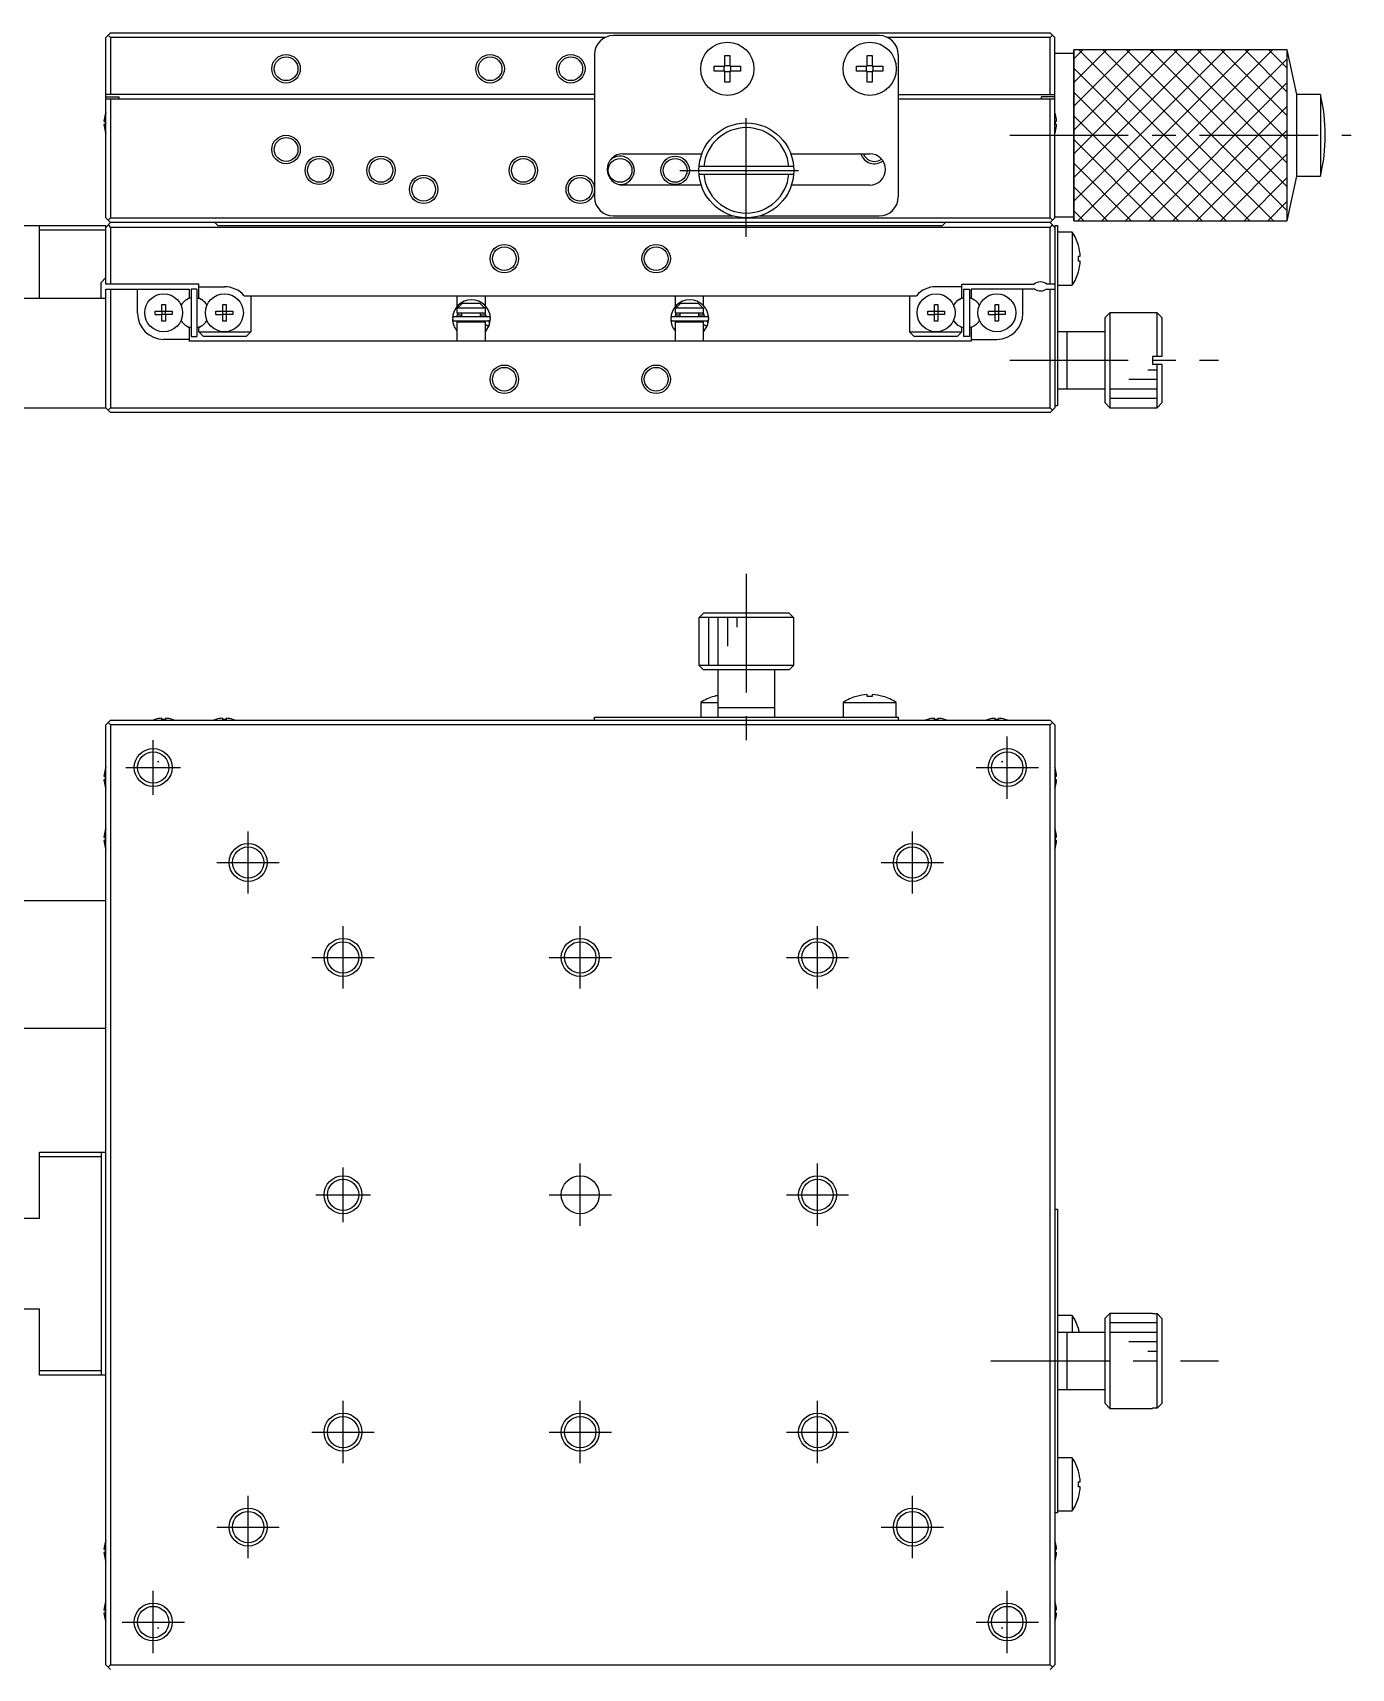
# Model space of a CAD drawing. Extents: x -65 to 387, y 28 to 307.
# Drawn here: x 17.1 to 156, y 134.7 to 307 of the extents above; entities that cross this region are included whole.
import ezdxf

# ---------------------------------------------------------------- set-up
doc = ezdxf.new("R2010")
doc.units = 0
doc.header["$LTSCALE"] = 10
doc.linetypes.add('CENTER', pattern=[2, 1.25, -0.25, 0.25, -0.25])
doc.linetypes.add('DASHED', pattern=[3.5, 2, -1.5])
doc.layers.get('0').update_dxf_attribs({"linetype": 'CONTINUOUS'})
doc.layers.add('CENTER', color=1, linetype='CENTER')

msp = doc.modelspace()

# ---------------------------------------------------------------- linework, layer by layer
at = {"color": 7, "linetype": 'CONTINUOUS'}
for p, q in [((24.75, 306.5), (25.25, 307)), ((25, 306.75), (25.25, 306.5)), ((25.25, 307), (124.25, 307)), ((106.25, 306.7), (78.25, 306.7)), ((124.25, 307), (124.75, 306.5)), ((124.25, 306.5), (124.5, 306.75)), ((24.75, 287.5), (24.75, 306.5)), ((25.25, 306.5), (25.25, 300.5)), ((77.37822, 306.5), (25.25, 306.5)), ((124.25, 306.5), (107.12178, 306.5)), ((124.25, 300.5), (124.25, 306.5)), ((124.75, 287.5), (124.75, 306.5)), ((149.25, 305.2), (126.75, 305.2)), ((126.75, 287.2), (126.75, 305.2)), ((150.25, 300.5), (149.25, 305.2)), ((149.25, 287.2), (149.25, 305.2)), ((76.25, 304.7), (76.25, 289.7)), ((88.850861, 302.94), (88.850861, 303.46)), ((88.850861, 303.46), (89.99, 303.46)), ((89.920558, 302.94), (89.920558, 303.46)), ((89.99, 304.599139), (90.51, 304.599139)), ((89.99, 303.46), (89.99, 304.599139)), ((89.99, 303.529442), (90.51, 303.529442)), ((90.51, 304.599139), (90.51, 303.46)), ((90.51, 303.46), (91.649139, 303.46)), ((90.579442, 303.46), (90.579442, 302.94)), ((91.649139, 303.46), (91.649139, 302.94)), ((103.850861, 302.94), (103.850861, 303.46)), ((103.850861, 303.46), (104.99, 303.46)), ((104.920558, 302.94), (104.920558, 303.46)), ((104.99, 304.599139), (105.51, 304.599139)), ((104.99, 303.46), (104.99, 304.599139)), ((104.99, 303.529442), (105.51, 303.529442)), ((105.51, 304.599139), (105.51, 303.46)), ((105.51, 303.46), (106.649139, 303.46)), ((105.579442, 303.46), (105.579442, 302.94)), ((106.649139, 303.46), (106.649139, 302.94)), ((108.25, 304.7), (108.25, 289.7)), ((126.75, 304.8), (124.75, 304.8)), ((89.99, 302.94), (88.850861, 302.94)), ((89.99, 301.800861), (89.99, 302.94)), ((90.51, 302.870558), (89.99, 302.870558)), ((90.51, 301.800861), (89.99, 301.800861)), ((90.51, 302.94), (90.51, 301.800861)), ((91.649139, 302.94), (90.51, 302.94)), ((104.99, 302.94), (103.850861, 302.94)), ((104.99, 301.800861), (104.99, 302.94)), ((105.51, 302.870558), (104.99, 302.870558)), ((105.51, 301.800861), (104.99, 301.800861)), ((105.51, 302.94), (105.51, 301.800861)), ((106.649139, 302.94), (105.51, 302.94)), ((76.25, 300.5), (24.75, 300.5)), ((24.75, 300.25), (26.15, 300.25)), ((76.25, 300), (24.75, 300)), ((25.25, 300), (25.25, 287.5)), ((26.15, 300), (26.15, 300.25)), ((108.25, 300.5), (124.75, 300.5)), ((124.75, 300), (108.25, 300)), ((124.75, 300.25), (123.35, 300.25)), ((123.35, 300), (123.35, 300.25)), ((124.25, 287.5), (124.25, 300)), ((152.75, 300.5), (150.25, 300.5)), ((150.25, 291.9), (150.25, 300.5)), ((152.75, 300.5), (152.75, 291.9)), ((24.675856, 298.388616), (24.680478, 298.386361)), ((124.819522, 298.386361), (124.824144, 298.388616)), ((24.560141, 297.68), (24.680478, 297.68)), ((24.680478, 297.32), (24.560141, 297.32)), ((24.680478, 296.613639), (24.675856, 296.611384)), ((24.680478, 297.68), (24.680478, 297.32)), ((124.819522, 297.68), (124.939859, 297.68)), ((124.819522, 297.32), (124.819522, 297.68)), ((124.939859, 297.32), (124.819522, 297.32)), ((124.824144, 296.611384), (124.819522, 296.613639)), ((79.25, 294.25), (87.566252, 294.25)), ((97.233974, 292.9), (87.266026, 292.9)), ((96.933748, 294.25), (105.25, 294.25)), ((87.266026, 292.1), (97.233974, 292.1)), ((149.25, 287.2), (150.25, 291.9)), ((150.25, 291.9), (152.75, 291.9)), ((87.496317, 290.95), (79.25, 290.95)), ((105.25, 290.95), (97.003683, 290.95)), ((78.25, 287.7), (90.85, 287.7)), ((93.65, 287.7), (106.25, 287.7)), ((3.75, 286.7), (24.75, 286.7)), ((17.75, 279), (17.75, 286.7)), ((24.75, 286.2), (17.75, 286.2)), ((25.25, 287), (24.75, 287.5)), ((24.75, 286.5), (25.25, 287)), ((24.75, 280.5), (24.75, 286.7)), ((25.25, 287.5), (25, 287.25)), ((25, 286.75), (25.25, 286.5)), ((25.25, 287.5), (124.25, 287.5)), ((124.25, 287), (25.25, 287)), ((25.25, 286.5), (25.25, 280.5)), ((124.25, 286.5), (25.25, 286.5)), ((36.6, 286.65), (36.25, 287)), ((112.9, 286.65), (36.6, 286.65)), ((113.25, 287), (112.9, 286.65)), ((124.5, 287.25), (124.25, 287.5)), ((124.75, 287.5), (124.25, 287)), ((124.75, 286.5), (124.25, 287)), ((124.25, 286.5), (124.5, 286.75)), ((124.25, 280.5), (124.25, 286.5)), ((124.75, 287.6), (126.75, 287.6)), ((124.75, 286.7), (125.05, 286.7)), ((124.75, 286.7), (124.75, 267.5)), ((125.05, 286.7), (125.05, 267.7)), ((126.592463, 286), (125.05, 286)), ((126.592463, 286), (126.592463, 280.4)), ((126.75, 287.2), (149.25, 287.2)), ((127.243205, 284.599139), (127.249373, 284.602148)), ((127.243205, 282.94), (127.243205, 283.46)), ((127.243205, 283.46), (127.436462, 283.46)), ((127.436462, 282.94), (127.243205, 282.94)), ((24.25, 280.7), (24.75, 281.2)), ((127.249373, 281.797852), (127.243205, 281.800861)), ((24.25, 279), (24.25, 280.7)), ((34.55, 280.5), (24.75, 280.5)), ((24.75, 267.5), (24.75, 280)), ((24.75, 280), (33.55, 280)), ((25.25, 280), (25.25, 267.5)), ((28.1, 277.45), (28.1, 280)), ((33.55, 280), (33.55, 279.044412)), ((34.35, 280), (33.75, 280)), ((33.75, 280), (33.75, 275)), ((34.35, 280), (34.35, 275)), ((34.55, 279.044412), (34.55, 280.5)), ((34.55, 280.25), (37.25, 280.25)), ((39.329062, 279.3), (110.170938, 279.3)), ((40.05, 279.3), (40.05, 275.5)), ((61.75, 279.3), (61.75, 278.137882)), ((64.75, 278.231512), (64.75, 279.3)), ((84.75, 279.3), (84.75, 278.137882)), ((87.75, 278.231512), (87.75, 279.3)), ((109.45, 279.3), (109.45, 275.5)), ((114.95, 280.25), (112.25, 280.25)), ((114.95, 280.5), (122.588562, 280.5)), ((114.95, 279.044412), (114.95, 280.5)), ((115.15, 280), (115.15, 275)), ((115.15, 280), (115.75, 280)), ((115.75, 280), (115.75, 275)), ((115.95, 280), (115.95, 279.044412)), ((122.65, 280), (115.95, 280)), ((121.4, 277.45), (121.4, 280)), ((123.85, 280), (124.75, 280)), ((124.75, 280.5), (123.911438, 280.5)), ((124.25, 267.5), (124.25, 280)), ((125.05, 280.4), (126.592463, 280.4)), ((24.75, 279), (3.75, 279)), ((29.963639, 277.68), (30.67, 277.68)), ((29.963639, 277.32), (29.963639, 277.68)), ((30.67, 278.386361), (31.03, 278.386361)), ((30.67, 277.68), (30.67, 278.386361)), ((30.680372, 277.669628), (30.67, 277.68)), ((30.680372, 277.669628), (31.019628, 277.669628)), ((30.680372, 277.330372), (30.680372, 277.669628)), ((31.019628, 277.669628), (31.03, 277.68)), ((31.019628, 277.669628), (31.019628, 277.330372)), ((31.03, 278.386361), (31.03, 277.68)), ((31.03, 277.68), (31.736361, 277.68)), ((31.736361, 277.68), (31.736361, 277.32)), ((33.55, 279.044412), (33.25625, 278.874815)), ((34.84375, 278.874815), (34.55, 279.044412)), ((36.363639, 277.68), (37.07, 277.68)), ((36.363639, 277.32), (36.363639, 277.68)), ((37.07, 278.386361), (37.43, 278.386361)), ((37.07, 277.68), (37.07, 278.386361)), ((37.080372, 277.669628), (37.07, 277.68)), ((37.080372, 277.669628), (37.419628, 277.669628)), ((37.080372, 277.330372), (37.080372, 277.669628)), ((37.419628, 277.669628), (37.43, 277.68)), ((37.419628, 277.669628), (37.419628, 277.330372)), ((37.43, 278.386361), (37.43, 277.68)), ((37.43, 277.68), (38.136361, 277.68)), ((38.136361, 277.68), (38.136361, 277.32)), ((61.75, 278), (61.75, 277.5)), ((64.75, 278), (61.75, 278)), ((61.75, 277.5), (64.75, 277.5)), ((61.75729, 277.090249), (61.876509, 277.500129)), ((61.804317, 278), (62.333485, 278.5)), ((62.25, 277.5), (62.25, 277.090184)), ((62.333485, 278.5), (64.166515, 278.5)), ((64.166515, 278.5), (64.695683, 278)), ((64.25, 277.090184), (64.25, 277.5)), ((64.705309, 277.500175), (64.825193, 277.09024)), ((64.75, 277.5), (64.75, 278)), ((64.75, 277.3), (64.75, 277.388436)), ((84.75, 278), (84.75, 277.5)), ((87.75, 278), (84.75, 278)), ((84.75, 277.5), (87.75, 277.5)), ((84.75729, 277.090249), (84.876509, 277.500129)), ((84.804317, 278), (85.333485, 278.5)), ((85.25, 277.5), (85.25, 277.090184)), ((85.333485, 278.5), (87.166515, 278.5)), ((87.166515, 278.5), (87.695683, 278)), ((87.25, 277.090184), (87.25, 277.5)), ((87.705309, 277.500175), (87.825193, 277.09024)), ((87.75, 277.5), (87.75, 278)), ((87.75, 277.3), (87.75, 277.388436)), ((111.363639, 277.68), (112.07, 277.68)), ((111.363639, 277.32), (111.363639, 277.68)), ((112.07, 278.386361), (112.43, 278.386361)), ((112.07, 277.68), (112.07, 278.386361)), ((112.080372, 277.669628), (112.07, 277.68)), ((112.080372, 277.669628), (112.419628, 277.669628)), ((112.080372, 277.330372), (112.080372, 277.669628)), ((112.419628, 277.669628), (112.43, 277.68)), ((112.419628, 277.669628), (112.419628, 277.330372)), ((112.43, 278.386361), (112.43, 277.68)), ((112.43, 277.68), (113.136361, 277.68)), ((113.136361, 277.68), (113.136361, 277.32)), ((114.65625, 278.874815), (114.95, 279.044412)), ((115.95, 279.044412), (116.24375, 278.874815)), ((117.763639, 277.68), (118.47, 277.68)), ((117.763639, 277.32), (117.763639, 277.68)), ((118.47, 278.386361), (118.83, 278.386361)), ((118.47, 277.68), (118.47, 278.386361)), ((118.480372, 277.669628), (118.47, 277.68)), ((118.480372, 277.669628), (118.819628, 277.669628)), ((118.480372, 277.330372), (118.480372, 277.669628)), ((118.819628, 277.669628), (118.83, 277.68)), ((118.819628, 277.669628), (118.819628, 277.330372)), ((118.83, 278.386361), (118.83, 277.68)), ((118.83, 277.68), (119.536361, 277.68)), ((119.536361, 277.68), (119.536361, 277.32)), ((130.55, 277.5), (130.05, 277)), ((135.55, 277.5), (130.55, 277.5)), ((130.55, 277.5), (130.55, 267.5)), ((135.55, 272.9), (135.55, 277.5)), ((136.05, 277), (135.55, 277.5)), ((29.963639, 277.32), (30.67, 277.32)), ((30.680372, 277.330372), (30.67, 277.32)), ((30.67, 276.613639), (30.67, 277.32)), ((31.03, 276.613639), (30.67, 276.613639)), ((31.019628, 277.330372), (30.680372, 277.330372)), ((31.019628, 277.330372), (31.03, 277.32)), ((31.03, 277.32), (31.03, 276.613639)), ((31.736361, 277.32), (31.03, 277.32)), ((33.25625, 276.125185), (33.55, 275.955588)), ((33.55, 275.955588), (33.55, 274.5)), ((34.55, 275.955588), (34.84375, 276.125185)), ((34.55, 275.5), (34.55, 275.955588)), ((36.363639, 277.32), (37.07, 277.32)), ((37.080372, 277.330372), (37.07, 277.32)), ((37.07, 276.613639), (37.07, 277.32)), ((37.43, 276.613639), (37.07, 276.613639)), ((37.419628, 277.330372), (37.080372, 277.330372)), ((37.419628, 277.330372), (37.43, 277.32)), ((37.43, 277.32), (37.43, 276.613639)), ((38.136361, 277.32), (37.43, 277.32)), ((61.42776, 276.140285), (61.448671, 276.087036)), ((61.44913, 276.089759), (61.448524, 276.087741)), ((61.448671, 276.087036), (61.448524, 276.087741)), ((61.448525, 276.087739), (61.449148, 276.088003)), ((65.066084, 277.090184), (61.516084, 277.090184)), ((61.516084, 276.640184), (65.066084, 276.640184)), ((64.75, 276.5), (61.75, 276.5)), ((61.75, 276.5), (61.75, 274.5)), ((61.784345, 276.499897), (61.756971, 276.640117)), ((61.803188, 277.3), (62.25, 277.3)), ((61.876607, 276.500005), (62.116948, 276.640184)), ((62.25, 276.640184), (62.25, 276.5)), ((64.25, 277.3), (64.75, 277.3)), ((64.25, 276.5), (64.25, 276.640184)), ((64.465221, 276.640184), (64.705542, 276.500041)), ((65.127992, 276.077421), (64.749982, 276.225938)), ((64.75, 274.5), (64.75, 276.5)), ((64.759397, 276.231357), (64.75, 276.236747)), ((64.750224, 275.498469), (65.13301, 276.087281)), ((64.769881, 276.225597), (64.759397, 276.231357)), ((64.781383, 276.219505), (64.769881, 276.225597)), ((64.793829, 276.21312), (64.781383, 276.219505)), ((64.807137, 276.206484), (64.793829, 276.21312)), ((64.82122, 276.19964), (64.807137, 276.206484)), ((64.835987, 276.192633), (64.82122, 276.19964)), ((64.851342, 276.185508), (64.835987, 276.192633)), ((64.867185, 276.178312), (64.851342, 276.185508)), ((64.883412, 276.171091), (64.867185, 276.178312)), ((64.899918, 276.163893), (64.883412, 276.171091)), ((64.916596, 276.156764), (64.899918, 276.163893)), ((64.933336, 276.149752), (64.916596, 276.156764)), ((64.950029, 276.142901), (64.933336, 276.149752)), ((64.966568, 276.136256), (64.950029, 276.142901)), ((64.982844, 276.12986), (64.966568, 276.136256)), ((64.998751, 276.123756), (64.982844, 276.12986)), ((65.014185, 276.117983), (64.998751, 276.123756)), ((65.029047, 276.112578), (65.014185, 276.117983)), ((65.043239, 276.107577), (65.029047, 276.112578)), ((65.056668, 276.103012), (65.043239, 276.107577)), ((65.069248, 276.098913), (65.056668, 276.103012)), ((65.080897, 276.095307), (65.069248, 276.098913)), ((65.091538, 276.092217), (65.080897, 276.095307)), ((65.101102, 276.089664), (65.091538, 276.092217)), ((65.096219, 276.005408), (65.163382, 276.163689)), ((65.109527, 276.087663), (65.101102, 276.089664)), ((65.116759, 276.086229), (65.109527, 276.087663)), ((65.122749, 276.08537), (65.116759, 276.086229)), ((65.127459, 276.085091), (65.122749, 276.08537)), ((65.130858, 276.085396), (65.127459, 276.085091)), ((65.129112, 276.078117), (65.127992, 276.077421)), ((65.132925, 276.086281), (65.130858, 276.085396)), ((65.13469, 276.644896), (65.132424, 276.650267)), ((65.133645, 276.087741), (65.132925, 276.086281)), ((65.133498, 276.087036), (65.145995, 276.118698)), ((65.147694, 276.611403), (65.13469, 276.644896)), ((65.145995, 276.118698), (65.15755, 276.152717)), ((65.159011, 276.57731), (65.147694, 276.611403)), ((65.15755, 276.152717), (65.167394, 276.187264)), ((65.168616, 276.5427), (65.159011, 276.57731)), ((65.163382, 276.163689), (65.290229, 276.845802)), ((65.167394, 276.187264), (65.175504, 276.222255)), ((65.176483, 276.507658), (65.168616, 276.5427)), ((65.175504, 276.222255), (65.181859, 276.257602)), ((65.182595, 276.472271), (65.176483, 276.507658)), ((65.181859, 276.257602), (65.186445, 276.293219)), ((65.186937, 276.436625), (65.182595, 276.472271)), ((65.186445, 276.293219), (65.18925, 276.329018)), ((65.189496, 276.40081), (65.186937, 276.436625)), ((65.18925, 276.329018), (65.190268, 276.364911)), ((65.190268, 276.364911), (65.189496, 276.40081)), ((84.42776, 276.140285), (84.448671, 276.087036)), ((84.44913, 276.089759), (84.448524, 276.087741)), ((84.448671, 276.087036), (84.448524, 276.087741)), ((84.448525, 276.087739), (84.449148, 276.088003)), ((88.066084, 277.090184), (84.516084, 277.090184)), ((84.516084, 276.640184), (88.066084, 276.640184)), ((87.75, 276.5), (84.75, 276.5)), ((84.75, 276.5), (84.75, 274.5)), ((84.784345, 276.499897), (84.756971, 276.640117)), ((84.803188, 277.3), (85.25, 277.3)), ((84.876607, 276.500005), (85.116948, 276.640184)), ((85.25, 276.640184), (85.25, 276.5)), ((87.25, 277.3), (87.75, 277.3)), ((87.25, 276.5), (87.25, 276.640184)), ((87.465221, 276.640184), (87.705542, 276.500041)), ((88.129112, 276.078117), (87.749982, 276.225938)), ((87.75, 274.5), (87.75, 276.5)), ((87.759397, 276.231357), (87.75, 276.236747)), ((87.750224, 275.498469), (88.13301, 276.087281)), ((87.769881, 276.225597), (87.759397, 276.231357)), ((87.781383, 276.219505), (87.769881, 276.225597)), ((87.793829, 276.21312), (87.781383, 276.219505)), ((87.807137, 276.206484), (87.793829, 276.21312)), ((87.82122, 276.19964), (87.807137, 276.206484)), ((87.835987, 276.192633), (87.82122, 276.19964)), ((87.851342, 276.185508), (87.835987, 276.192633)), ((87.867185, 276.178312), (87.851342, 276.185508)), ((87.883412, 276.171091), (87.867185, 276.178312)), ((87.899918, 276.163893), (87.883412, 276.171091)), ((87.916596, 276.156764), (87.899918, 276.163893)), ((87.933336, 276.149752), (87.916596, 276.156764)), ((87.950029, 276.142901), (87.933336, 276.149752)), ((87.966568, 276.136256), (87.950029, 276.142901)), ((87.982844, 276.12986), (87.966568, 276.136256)), ((87.998751, 276.123756), (87.982844, 276.12986)), ((88.014185, 276.117983), (87.998751, 276.123756)), ((88.029047, 276.112578), (88.014185, 276.117983)), ((88.043239, 276.107577), (88.029047, 276.112578)), ((88.056668, 276.103012), (88.043239, 276.107577)), ((88.069248, 276.098913), (88.056668, 276.103012)), ((88.080897, 276.095307), (88.069248, 276.098913)), ((88.091538, 276.092217), (88.080897, 276.095307)), ((88.101102, 276.089664), (88.091538, 276.092217)), ((88.096219, 276.005408), (88.129692, 276.07948)), ((88.109527, 276.087663), (88.101102, 276.089664)), ((88.116759, 276.086229), (88.109527, 276.087663)), ((88.122749, 276.08537), (88.116759, 276.086229)), ((88.127459, 276.085091), (88.122749, 276.08537)), ((88.130858, 276.085396), (88.127459, 276.085091)), ((88.129692, 276.07948), (88.163382, 276.163689)), ((88.132925, 276.086281), (88.130858, 276.085396)), ((88.13469, 276.644896), (88.132424, 276.650267)), ((88.133645, 276.087741), (88.132925, 276.086281)), ((88.133498, 276.087036), (88.145995, 276.118698)), ((88.147694, 276.611403), (88.13469, 276.644896)), ((88.145995, 276.118698), (88.15755, 276.152717)), ((88.159011, 276.57731), (88.147694, 276.611403)), ((88.15755, 276.152717), (88.167394, 276.187264)), ((88.168616, 276.5427), (88.159011, 276.57731)), ((88.163382, 276.163689), (88.290229, 276.845802)), ((88.167394, 276.187264), (88.175504, 276.222255)), ((88.176483, 276.507658), (88.168616, 276.5427)), ((88.175504, 276.222255), (88.181859, 276.257602)), ((88.182595, 276.472271), (88.176483, 276.507658)), ((88.181859, 276.257602), (88.186445, 276.293219)), ((88.186937, 276.436625), (88.182595, 276.472271)), ((88.186445, 276.293219), (88.18925, 276.329018)), ((88.189496, 276.40081), (88.186937, 276.436625)), ((88.18925, 276.329018), (88.190268, 276.364911)), ((88.190268, 276.364911), (88.189496, 276.40081)), ((111.363639, 277.32), (112.07, 277.32)), ((112.080372, 277.330372), (112.07, 277.32)), ((112.07, 276.613639), (112.07, 277.32)), ((112.43, 276.613639), (112.07, 276.613639)), ((112.419628, 277.330372), (112.080372, 277.330372)), ((112.419628, 277.330372), (112.43, 277.32)), ((112.43, 277.32), (112.43, 276.613639)), ((113.136361, 277.32), (112.43, 277.32)), ((114.95, 275.955588), (114.65625, 276.125185)), ((114.95, 275.5), (114.95, 275.955588)), ((116.24375, 276.125185), (115.95, 275.955588)), ((115.95, 275.955588), (115.95, 274.5)), ((117.763639, 277.32), (118.47, 277.32)), ((118.480372, 277.330372), (118.47, 277.32)), ((118.47, 276.613639), (118.47, 277.32)), ((118.83, 276.613639), (118.47, 276.613639)), ((118.819628, 277.330372), (118.480372, 277.330372)), ((118.819628, 277.330372), (118.83, 277.32)), ((118.83, 277.32), (118.83, 276.613639)), ((119.536361, 277.32), (118.83, 277.32)), ((130.05, 268), (130.05, 277)), ((136.05, 277), (136.05, 272.9)), ((33.55, 274.7), (30.85, 274.7)), ((115.95, 274.5), (33.55, 274.5)), ((33.75, 275), (34.35, 275)), ((35.05, 275), (34.55, 275.5)), ((34.55, 275.5), (40.05, 275.5)), ((39.55, 275), (35.05, 275)), ((40.05, 275.5), (39.55, 275)), ((109.95, 275), (109.45, 275.5)), ((109.45, 275.5), (114.95, 275.5)), ((114.45, 275), (109.95, 275)), ((114.95, 275.5), (114.45, 275)), ((115.75, 275), (115.15, 275)), ((115.95, 274.7), (118.65, 274.7)), ((130.05, 275.5), (125.05, 275.5)), ((126.05, 269.5), (126.05, 275.5)), ((135.05, 272.9), (135.05, 272.1)), ((136.05, 272.9), (135.05, 272.9)), ((135.05, 272.1), (136.05, 272.1)), ((135.55, 267.5), (135.55, 272.1)), ((136.05, 272.1), (136.05, 268)), ((125.05, 269.5), (130.05, 269.5)), ((3.75, 267.5), (24.75, 267.5)), ((25.25, 267), (24.75, 267.5)), ((25.25, 267.5), (25, 267.25)), ((25.25, 267.5), (124.25, 267.5)), ((124.5, 267.25), (124.25, 267.5)), ((124.25, 267), (124.75, 267.5)), ((125.05, 267.7), (124.75, 267.7)), ((130.05, 268), (130.55, 267.5)), ((130.55, 267.5), (135.55, 267.5)), ((135.55, 267.5), (136.05, 268)), ((124.25, 267), (25.25, 267)), ((87.25, 244.9), (87.25, 240.4)), ((87.25, 244.9), (87.266026, 244.9)), ((87.266026, 245.4), (87.767813, 245.9)), ((97.233974, 245.4), (87.266026, 245.4)), ((87.266026, 244.9), (87.266026, 245.4)), ((87.767813, 245.9), (96.732187, 245.9)), ((96.732187, 245.9), (97.233974, 245.4)), ((97.233974, 245.4), (97.233974, 244.9)), ((97.233974, 244.9), (97.25, 244.9)), ((97.25, 240.4), (97.25, 244.9)), ((87.25, 240.4), (97.25, 240.4)), ((87.25, 240.4), (87.75, 239.9)), ((96.75, 239.9), (87.75, 239.9)), ((89.25, 239.9), (89.25, 234.9)), ((95.25, 234.9), (95.25, 239.9)), ((96.75, 239.9), (97.25, 240.4)), ((87.45, 236.442463), (89.25, 236.442463)), ((87.45, 236.442463), (87.45, 234.9)), ((88.850861, 237.093205), (88.847852, 237.099373)), ((102.45, 236.442463), (108.05, 236.442463)), ((102.45, 236.442463), (102.45, 234.9)), ((103.850861, 237.093205), (103.847852, 237.099373)), ((104.99, 237.093205), (104.99, 237.286462)), ((105.51, 237.093205), (104.99, 237.093205)), ((105.51, 237.286462), (105.51, 237.093205)), ((106.652148, 237.099373), (106.649139, 237.093205)), ((108.05, 234.9), (108.05, 236.442463)), ((25.25, 234.6), (24.75, 234.1)), ((25.25, 234.1), (25, 234.35)), ((25.25, 234.6), (124.25, 234.6)), ((29.963639, 234.669522), (29.961384, 234.674144)), ((30.67, 234.669522), (30.67, 234.789859)), ((31.03, 234.669522), (30.67, 234.669522)), ((31.03, 234.789859), (31.03, 234.669522)), ((31.738616, 234.674144), (31.736361, 234.669522)), ((36.363639, 234.669522), (36.361384, 234.674144)), ((37.07, 234.669522), (37.07, 234.789859)), ((37.43, 234.669522), (37.07, 234.669522)), ((37.43, 234.789859), (37.43, 234.669522)), ((38.138616, 234.674144), (38.136361, 234.669522)), ((76.25, 234.6), (76.25, 234.9)), ((76.25, 234.9), (108.25, 234.9)), ((95.25, 235.9), (89.25, 235.9)), ((108.25, 234.9), (108.25, 234.6)), ((111.363639, 234.669522), (111.361384, 234.674144)), ((112.07, 234.669522), (112.07, 234.789859)), ((112.43, 234.669522), (112.07, 234.669522)), ((112.43, 234.789859), (112.43, 234.669522)), ((113.138616, 234.674144), (113.136361, 234.669522)), ((117.763639, 234.669522), (117.761384, 234.674144)), ((118.47, 234.669522), (118.47, 234.789859)), ((118.83, 234.669522), (118.47, 234.669522)), ((118.83, 234.789859), (118.83, 234.669522)), ((119.538616, 234.674144), (119.536361, 234.669522)), ((124.75, 234.1), (124.25, 234.6)), ((124.25, 234.1), (124.5, 234.35)), ((24.75, 135.1), (24.75, 234.1)), ((25.25, 234.1), (25.25, 135.1)), ((124.25, 234.1), (25.25, 234.1)), ((124.25, 135.1), (124.25, 234.1)), ((124.75, 234.1), (124.75, 135.1)), ((24.675856, 229.388616), (24.680478, 229.386361)), ((30.35, 230.2), (30.21391, 230.2)), ((30.26218, 230.28782), (30.35, 230.2)), ((119.15, 230.2), (119.237811, 230.287811)), ((119.28618, 230.2), (119.15, 230.2)), ((124.819522, 229.386361), (124.824144, 229.388616)), ((24.560141, 228.68), (24.680478, 228.68)), ((24.680478, 228.32), (24.560141, 228.32)), ((24.680478, 227.613639), (24.675856, 227.611384)), ((24.680478, 228.68), (24.680478, 228.32)), ((124.819522, 228.32), (124.819522, 228.68)), ((124.819522, 228.68), (124.939859, 228.68)), ((124.939859, 228.32), (124.819522, 228.32)), ((124.824144, 227.611384), (124.819522, 227.613639)), ((24.560141, 222.28), (24.680478, 222.28)), ((24.675856, 222.988616), (24.680478, 222.986361)), ((24.680478, 222.28), (24.680478, 221.92)), ((124.819522, 222.986361), (124.824144, 222.988616)), ((124.819522, 221.92), (124.819522, 222.28)), ((124.819522, 222.28), (124.939859, 222.28)), ((24.680478, 221.92), (24.560141, 221.92)), ((24.680478, 221.213639), (24.675856, 221.211384)), ((124.939859, 221.92), (124.819522, 221.92)), ((124.824144, 221.211384), (124.819522, 221.213639)), ((2.75, 215.6), (24.75, 215.6)), ((24.75, 202.1), (2.75, 202.1)), ((17.75, 189.1), (24.75, 189.1)), ((17.75, 182.1), (17.75, 189.1)), ((24.25, 188.6), (17.75, 188.6)), ((24.25, 189.1), (24.25, 165.6)), ((124.75, 183.1), (125.05, 183.1)), ((125.05, 183.1), (125.05, 151.1)), ((17.75, 182.1), (0.75, 182.1)), ((0.75, 172.6), (17.75, 172.6)), ((17.75, 165.6), (17.75, 172.6)), ((126.592463, 171.9), (125.05, 171.9)), ((126.592463, 171.9), (126.592463, 170.1)), ((130.55, 172.1), (130.05, 171.6)), ((130.05, 162.6), (130.05, 171.6)), ((130.55, 172.1), (130.55, 162.1)), ((135.05, 172.1), (130.55, 172.1)), ((135.05, 172.1), (135.05, 172.083974)), ((135.05, 172.083974), (135.55, 172.083974)), ((135.55, 162.116026), (135.55, 172.083974)), ((135.55, 172.083974), (136.05, 171.582187)), ((136.05, 171.582187), (136.05, 162.617813)), ((130.05, 170.1), (125.05, 170.1)), ((126.05, 164.1), (126.05, 170.1)), ((127.243205, 170.499139), (127.249373, 170.502148)), ((17.75, 166.1), (24.25, 166.1)), ((24.75, 165.6), (17.75, 165.6)), ((125.05, 164.1), (130.05, 164.1)), ((130.05, 162.6), (130.55, 162.1)), ((130.55, 162.1), (135.05, 162.1)), ((135.55, 162.116026), (135.05, 162.116026)), ((135.05, 162.116026), (135.05, 162.1)), ((136.05, 162.617813), (135.55, 162.116026)), ((126.592463, 156.9), (125.05, 156.9)), ((126.592463, 156.9), (126.592463, 151.3)), ((127.243205, 155.499139), (127.249373, 155.502148)), ((127.243205, 154.36), (127.436462, 154.36)), ((127.243205, 153.84), (127.243205, 154.36)), ((127.436462, 153.84), (127.243205, 153.84)), ((127.249373, 152.697852), (127.243205, 152.700861)), ((125.05, 151.1), (124.75, 151.1)), ((125.05, 151.3), (126.592463, 151.3)), ((24.560141, 147.28), (24.680478, 147.28)), ((24.680478, 146.92), (24.560141, 146.92)), ((24.675856, 147.988616), (24.680478, 147.986361)), ((24.680478, 147.28), (24.680478, 146.92)), ((124.819522, 147.986361), (124.824144, 147.988616)), ((124.819522, 146.92), (124.819522, 147.28)), ((124.819522, 147.28), (124.939859, 147.28)), ((124.939859, 146.92), (124.819522, 146.92)), ((24.680478, 146.213639), (24.675856, 146.211384)), ((124.824144, 146.211384), (124.819522, 146.213639)), ((24.675856, 141.588616), (24.680478, 141.586361)), ((124.819522, 141.586361), (124.824144, 141.588616)), ((24.560141, 140.88), (24.680478, 140.88)), ((24.680478, 140.52), (24.560141, 140.52)), ((24.680478, 139.813639), (24.675856, 139.811384)), ((24.680478, 140.88), (24.680478, 140.52)), ((124.819522, 140.52), (124.819522, 140.88)), ((124.819522, 140.88), (124.939859, 140.88)), ((124.939859, 140.52), (124.819522, 140.52)), ((124.824144, 139.811384), (124.819522, 139.813639)), ((30.21382, 139), (30.35, 139)), ((30.35, 139), (30.262189, 138.912189)), ((119.15, 139), (119.28609, 139)), ((119.23782, 138.91218), (119.15, 139)), ((24.75, 135.1), (25.25, 134.6)), ((25, 134.85), (25.25, 135.1)), ((25.25, 135.1), (124.25, 135.1)), ((124.5, 134.85), (124.25, 135.1)), ((124.25, 134.6), (124.75, 135.1))]:
    msp.add_line(p, q, dxfattribs=at)
at = {"color": 3, "linetype": 'DASHED'}
for p, q in [((149.25, 305.2), (126.75, 305.2)), ((126.75, 305.2), (126.75, 287.2)), ((149.25, 287.2), (149.25, 305.2)), ((126.75, 287.2), (149.25, 287.2))]:
    msp.add_line(p, q, dxfattribs=at)
at = {"color": 3, "linetype": 'CONTINUOUS'}
for p, q in [((126.75, 304.25), (127.7, 305.2)), ((126.75, 301.75), (130.2, 305.2)), ((126.75, 299.25), (132.7, 305.2)), ((126.75, 296.75), (135.2, 305.2)), ((126.75, 294.25), (137.7, 305.2)), ((126.75, 291.75), (140.2, 305.2)), ((126.75, 289.25), (142.7, 305.2)), ((127.2, 287.2), (145.2, 305.2)), ((127.3, 305.2), (145.3, 287.2)), ((129.7, 287.2), (147.7, 305.2)), ((129.8, 305.2), (147.8, 287.2)), ((132.3, 305.2), (149.25, 288.25)), ((134.8, 305.2), (149.25, 290.75)), ((137.3, 305.2), (149.25, 293.25)), ((139.8, 305.2), (149.25, 295.75)), ((142.3, 305.2), (149.25, 298.25)), ((144.8, 305.2), (149.25, 300.75)), ((147.3, 305.2), (149.25, 303.25)), ((126.75, 303.25), (142.8, 287.2)), ((132.2, 287.2), (149.25, 304.25)), ((134.7, 287.2), (149.25, 301.75)), ((126.75, 300.75), (140.3, 287.2)), ((126.75, 298.25), (137.8, 287.2)), ((137.2, 287.2), (149.25, 299.25)), ((139.7, 287.2), (149.25, 296.75)), ((126.75, 295.75), (135.3, 287.2)), ((126.75, 293.25), (132.8, 287.2)), ((142.2, 287.2), (149.25, 294.25)), ((144.7, 287.2), (149.25, 291.75)), ((126.75, 290.75), (130.3, 287.2)), ((126.75, 288.25), (127.8, 287.2)), ((147.2, 287.2), (149.25, 289.25)), ((132.55, 270.5), (135.55, 270.5)), ((134.55, 271.5), (135.55, 271.5)), ((130.55, 269.5), (135.55, 269.5)), ((130.55, 268.5), (135.55, 268.5)), ((88.25, 245.4), (88.25, 240.4)), ((89.25, 245.4), (89.25, 240.4)), ((90.25, 245.4), (90.25, 242.4)), ((91.25, 245.4), (91.25, 244.4)), ((135.55, 171.1), (130.55, 171.1)), ((135.55, 170.1), (130.55, 170.1)), ((135.55, 169.1), (132.55, 169.1)), ((135.55, 168.1), (134.55, 168.1))]:
    msp.add_line(p, q, dxfattribs=at)
at = {"color": 7, "linetype": 'CONTINUOUS'}
for centre, radius in [((90.25, 303.2), 2.8), ((105.25, 303.2), 2.8), ((43.75, 303.2), 1.25), ((65.25, 303.2), 1.25), ((73.75, 303.2), 1.25), ((92.25, 292.5), 5), ((43.75, 294.7), 1.25), ((47.25, 292.5), 1.25), ((53.75, 292.5), 1.25), ((68.75, 292.5), 1.25), ((78.95, 292.5), 1.25), ((84.75, 292.5), 1.25), ((58.25, 290.5), 1.25), ((74.75, 290.5), 1.25), ((66.75, 283.2), 1.25), ((82.75, 283.2), 1.25), ((30.85, 277.5), 2), ((37.25, 277.5), 2), ((112.25, 277.5), 2), ((118.65, 277.5), 2), ((66.75, 270.5), 1.25), ((82.75, 270.5), 1.25), ((29.75, 229.6), 1.65), ((119.75, 229.6), 1.65), ((39.75, 219.6), 1.65), ((109.75, 219.6), 1.65), ((49.75, 209.6), 1.65), ((74.75, 209.6), 1.65), ((99.75, 209.6), 1.65), ((49.75, 184.6), 1.65), ((74.75, 184.6), 2), ((99.75, 184.6), 1.65), ((49.75, 159.6), 1.65), ((74.75, 159.6), 1.65), ((99.75, 159.6), 1.65), ((39.75, 149.6), 1.65), ((109.75, 149.6), 1.65), ((29.75, 139.6), 1.65), ((119.75, 139.6), 1.65)]:
    msp.add_circle(centre, radius, dxfattribs=at)
at = {"color": 3, "linetype": 'CONTINUOUS'}
for centre, radius in [((43.75, 303.2), 1.5), ((65.25, 303.2), 1.5), ((73.75, 303.2), 1.5), ((43.75, 294.7), 1.5), ((47.25, 292.5), 1.5), ((53.75, 292.5), 1.5), ((68.75, 292.5), 1.5), ((84.75, 292.5), 1.5), ((58.25, 290.5), 1.5), ((74.75, 290.5), 1.5), ((66.75, 283.2), 1.5), ((82.75, 283.2), 1.5), ((66.75, 270.5), 1.5), ((82.75, 270.5), 1.5), ((29.75, 229.6), 2), ((119.75, 229.6), 2), ((39.75, 219.6), 2), ((109.75, 219.6), 2), ((49.75, 209.6), 2), ((74.75, 209.6), 2), ((99.75, 209.6), 2), ((49.75, 184.6), 2), ((99.75, 184.6), 2), ((49.75, 159.6), 2), ((74.75, 159.6), 2), ((99.75, 159.6), 2), ((39.75, 149.6), 2), ((109.75, 149.6), 2), ((29.75, 139.6), 2), ((119.75, 139.6), 2)]:
    msp.add_circle(centre, radius, dxfattribs=at)
at = {"color": 7, "linetype": 'CONTINUOUS'}
for centre, radius, start, end in [((78.25, 304.7), 2, 90, 180), ((106.25, 304.7), 2, 0, 90), ((134.51, 296.2), 18.74, 346.734971, 13.265029), ((27.75, 297.5), 3.194933, 163.893288, 176.770291), ((27.75, 297.5), 3.2, 159.635865, 163.877467), ((121.75, 297.5), 3.2, 16.122533, 20.364135), ((121.75, 297.5), 3.194933, 3.229709, 16.106712), ((27.75, 297.5), 3.194933, 183.229709, 196.106712), ((27.75, 297.5), 3.2, 196.122533, 200.364135), ((92.25, 292.5), 4.5, 5.099689, 174.900311), ((121.75, 297.5), 3.2, 339.635865, 343.877467), ((121.75, 297.5), 3.194933, 343.893288, 356.770291), ((79.25, 292.6), 1.65, 90, 270), ((105.75, 294.7), 1.25, 201.100196, 306.176078), ((105.25, 292.6), 1.65, 270, 90), ((92.25, 292.5), 4.5, 185.099689, 354.900311), ((78.25, 289.7), 2, 180, 270), ((106.25, 289.7), 2, 270, 0), ((122.45, 283.2), 5, 16.285843, 34.055798), ((122.45, 283.2), 4.993235, 2.984767, 16.272555), ((122.45, 283.2), 4.993235, 343.727445, 357.015233), ((122.45, 283.2), 5, 325.944202, 343.714157), ((37.25, 277.5), 2.75, 40.885193, 90), ((112.25, 277.5), 2.75, 90, 139.114807), ((123.25, 279.75), 1, 48.590378, 131.409622), ((123.25, 280.8), 1, 233.130102, 306.869898), ((30.85, 277.45), 2.75, 180, 270), ((34.16481, 277.385), 1.75, 134.995594, 148.113496), ((34.050001, 277.5), 1.5875, 135.000026, 149.566818), ((34.05, 277.5), 1.5875, 120, 135), ((34.050001, 277.5), 1.5875, 100.89309, 120), ((34.050001, 277.5), 1.5875, 30.433263, 79.106984), ((33.93519, 277.385), 1.75, 31.886504, 45.004406), ((63.291122, 276.865106), 1.999256, 0.7244, 179.309621), ((86.291122, 276.865106), 1.999256, 0.7244, 179.309621), ((115.56481, 277.385), 1.75, 134.995594, 148.113496), ((115.449999, 277.5), 1.5875, 100.893016, 149.566737), ((115.449999, 277.5), 1.5875, 59.999969, 79.10691), ((115.45, 277.5), 1.5875, 45, 60), ((115.33519, 277.385), 1.75, 31.886504, 45.004406), ((115.449999, 277.5), 1.5875, 30.433182, 44.999974), ((118.65, 277.45), 2.75, 270, 0), ((34.16481, 277.615), 1.75, 211.886504, 225.004406), ((34.050001, 277.5), 1.5875, 210.433182, 224.999974), ((34.05, 277.5), 1.5875, 225, 240), ((34.050001, 277.5), 1.5875, 240, 259.10691), ((34.050001, 277.5), 1.5875, 280.893016, 329.566737), ((33.93519, 277.615), 1.75, 314.995594, 328.113496), ((61.516084, 276.865184), 0.225, 90, 270), ((63.296113, 276.866818), 2.004326, 180.74954, 219.511687), ((65.066084, 276.865184), 0.225, 270, 90), ((84.516084, 276.865184), 0.225, 90, 270), ((86.296113, 276.866818), 2.004326, 180.74954, 219.511687), ((88.066084, 276.865184), 0.225, 270, 90), ((115.56481, 277.615), 1.75, 211.886504, 225.004406), ((115.449999, 277.5), 1.5875, 210.433263, 259.106984), ((115.449999, 277.5), 1.5875, 280.89309, 300), ((115.45, 277.5), 1.5875, 300, 315), ((115.449999, 277.5), 1.5875, 315.000026, 329.566818), ((115.33519, 277.615), 1.75, 314.995594, 328.113496), ((90.25, 232.3), 5, 106.285843, 124.055798), ((90.25, 232.3), 4.993235, 101.552804, 106.272555), ((105.25, 232.3), 5, 106.285843, 124.055798), ((105.25, 232.3), 4.993235, 92.984767, 106.272555), ((105.25, 232.3), 4.993235, 73.727445, 87.015233), ((105.25, 232.3), 5, 55.944202, 73.714157), ((30.85, 231.6), 3.2, 106.122533, 110.364135), ((30.85, 231.6), 3.194933, 93.229709, 106.106712), ((30.85, 231.6), 3.194933, 73.893288, 86.770291), ((30.85, 231.6), 3.2, 69.635865, 73.877467), ((37.25, 231.6), 3.2, 106.122533, 110.364135), ((37.25, 231.6), 3.194933, 93.229709, 106.106712), ((37.25, 231.6), 3.194933, 73.893288, 86.770291), ((37.25, 231.6), 3.2, 69.635865, 73.877467), ((112.25, 231.6), 3.2, 106.122533, 110.364135), ((112.25, 231.6), 3.194933, 93.229709, 106.106712), ((112.25, 231.6), 3.194933, 73.893288, 86.770291), ((112.25, 231.6), 3.2, 69.635865, 73.877467), ((118.65, 231.6), 3.2, 106.122533, 110.364135), ((118.65, 231.6), 3.194933, 93.229709, 106.106712), ((118.65, 231.6), 3.194933, 73.893288, 86.770291), ((118.65, 231.6), 3.2, 69.635865, 73.877467), ((27.75, 228.5), 3.194933, 163.893288, 176.770291), ((27.75, 228.5), 3.2, 159.635865, 163.877467), ((121.75, 228.5), 3.2, 16.122533, 20.364135), ((121.75, 228.5), 3.194933, 3.229709, 16.106712), ((27.75, 228.5), 3.194933, 183.229709, 196.106712), ((27.75, 228.5), 3.2, 196.122533, 200.364135), ((121.75, 228.5), 3.2, 339.635865, 343.877467), ((121.75, 228.5), 3.194933, 343.893288, 356.770291), ((27.75, 222.1), 3.194933, 163.893288, 176.770291), ((27.75, 222.1), 3.2, 159.635865, 163.877467), ((121.75, 222.1), 3.2, 16.122533, 20.364135), ((121.75, 222.1), 3.194933, 3.229709, 16.106712), ((27.75, 222.1), 3.194933, 183.229709, 196.106712), ((27.75, 222.1), 3.2, 196.122533, 200.364135), ((121.75, 222.1), 3.2, 339.635865, 343.877467), ((121.75, 222.1), 3.194933, 343.893288, 356.770291), ((122.45, 169.1), 5, 16.285843, 34.055798), ((122.45, 169.1), 4.993235, 11.552804, 16.272555), ((122.45, 154.1), 5, 16.285843, 34.055798), ((122.45, 154.1), 4.993235, 2.984767, 16.272555), ((122.45, 154.1), 4.993235, 343.727445, 357.015233), ((122.45, 154.1), 5, 325.944202, 343.714157), ((27.75, 147.1), 3.2, 159.635865, 163.877467), ((121.75, 147.1), 3.2, 16.122533, 20.364135), ((27.75, 147.1), 3.194933, 163.893288, 176.770291), ((27.75, 147.1), 3.194933, 183.229709, 196.106712), ((121.75, 147.1), 3.194933, 3.229709, 16.106712), ((121.75, 147.1), 3.194933, 343.893288, 356.770291), ((27.75, 147.1), 3.2, 196.122533, 200.364135), ((121.75, 147.1), 3.2, 339.635865, 343.877467), ((27.75, 140.7), 3.194933, 163.893288, 176.770291), ((27.75, 140.7), 3.2, 159.635865, 163.877467), ((121.75, 140.7), 3.2, 16.122533, 20.364135), ((121.75, 140.7), 3.194933, 3.229709, 16.106712), ((27.75, 140.7), 3.194933, 183.229709, 196.106712), ((27.75, 140.7), 3.2, 196.122533, 200.364135), ((121.75, 140.7), 3.2, 339.635865, 343.877467), ((121.75, 140.7), 3.194933, 343.893288, 356.770291)]:
    msp.add_arc(centre, radius, start, end, dxfattribs=at)
at = {"color": 3, "linetype": 'CONTINUOUS'}
for centre, start, end in [((78.95, 292.5), 265.315491, 131.554407), ((105.75, 294.7), 197.457603, 306.321209)]:
    msp.add_arc(centre, 1.5, start, end, dxfattribs=at)
at = {"layer": 'CENTER', "color": 1, "linetype": 'CENTER'}
for p, q in [((92.25, 285.5), (92.25, 299.5)), ((120, 296.2), (156, 296.2)), ((85.25, 292.5), (99.25, 292.5)), ((120, 272.5), (142, 272.5)), ((92.25, 250), (92.25, 230)), ((119.75, 226.32), (119.75, 232.88)), ((29.75, 226.719), (29.75, 232.481)), ((26.869, 229.6), (32.631, 229.6)), ((116.47, 229.6), (123.03, 229.6)), ((39.75, 216.32), (39.75, 222.88)), ((109.75, 216.32), (109.75, 222.88)), ((36.47, 219.6), (43.03, 219.6)), ((106.47, 219.6), (113.03, 219.6)), ((49.75, 206.32), (49.75, 212.88)), ((74.75, 206.32), (74.75, 212.88)), ((99.75, 206.32), (99.75, 212.88)), ((46.47, 209.6), (53.03, 209.6)), ((71.47, 209.6), (78.03, 209.6)), ((96.47, 209.6), (103.03, 209.6)), ((74.75, 181.32), (74.75, 187.88)), ((99.75, 181.32), (99.75, 187.88)), ((49.75, 181.719), (49.75, 187.481)), ((46.869, 184.6), (52.631, 184.6)), ((71.47, 184.6), (78.03, 184.6)), ((96.47, 184.6), (103.03, 184.6)), ((118, 167.1), (142, 167.1)), ((49.75, 156.32), (49.75, 162.88)), ((74.75, 156.32), (74.75, 162.88)), ((99.75, 156.32), (99.75, 162.88)), ((46.47, 159.6), (53.03, 159.6)), ((71.47, 159.6), (78.03, 159.6)), ((96.47, 159.6), (103.03, 159.6)), ((39.75, 146.32), (39.75, 152.88)), ((109.75, 146.32), (109.75, 152.88)), ((36.47, 149.6), (43.03, 149.6)), ((106.47, 149.6), (113.03, 149.6)), ((29.75, 136.32), (29.75, 142.88)), ((119.75, 136.32), (119.75, 142.88)), ((26.47, 139.6), (33.03, 139.6)), ((116.47, 139.6), (123.03, 139.6))]:
    msp.add_line(p, q, dxfattribs=at)

doc.saveas('drawing.dxf')
